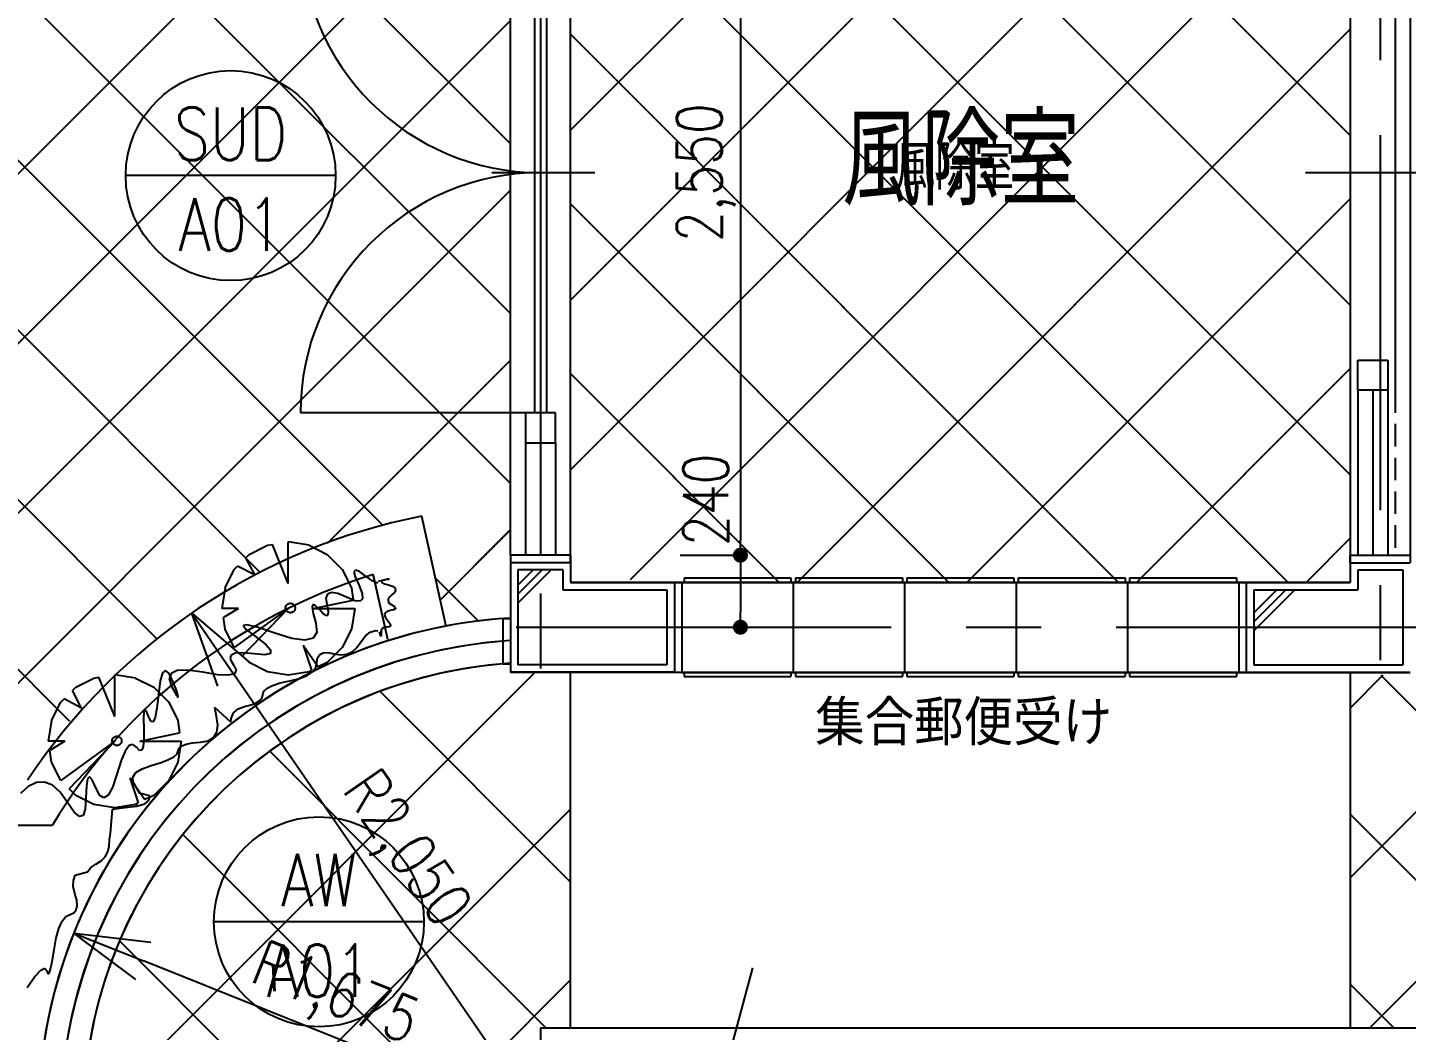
# Model space of a CAD drawing. Header units: millimetres. Extents: x 15495 to 166182, y -39946 to 18307.
# Drawn here: x 30131 to 34728, y -32713 to -29370 of the extents above; entities that cross this region are included whole.
import ezdxf
from ezdxf.enums import TextEntityAlignment as Align

# ---------------------------------------------------------------- set-up
doc = ezdxf.new("R2010")
doc.units = ezdxf.units.MM
doc.header["$LTSCALE"] = 1000
doc.linetypes.add('CENTER', pattern=[2, 1.25, -0.25, 0.25, -0.25])
doc.linetypes.add('DASHED2', pattern=[0.375, 0.25, -0.125])
doc.layers.get('0').update_dxf_attribs({"linetype": 'CONTINUOUS'})
for name, color, linetype in [('1F-A_ELSE-100', 6, 'CONTINUOUS'), ('1F-A_ELSE-50', 6, 'CONTINUOUS'), ('1F-A_GARD-100', 3, 'CONTINUOUS'), ('1F-A_GARD-50', 3, 'CONTINUOUS'), ('1F-DT_ID-100', 13, 'CONTINUOUS'), ('1F-E_DIM-50', 3, 'CONTINUOUS'), ('1F-E_GRID-50', 1, 'CENTER'), ('1F-E_TEXT-100', 3, 'CONTINUOUS'), ('1F-E_TEXT-50', 3, 'CONTINUOUS'), ('1F-F_ELEV-100', 12, 'CONTINUOUS'), ('1F-F_ELEV-50', 12, 'CONTINUOUS'), ('1F-F_FINI1-100', 190, 'CONTINUOUS'), ('1F-F_FINI1-50', 190, 'CONTINUOUS'), ('1F-F_FITT1-100', 5, 'CONTINUOUS'), ('1F-F_FITT1-50', 5, 'CONTINUOUS'), ('1F-F_HAT1-50', 9, 'CONTINUOUS'), ('1F-F_LAY2-100', 6, 'CONTINUOUS'), ('1F-F_LAY2-50', 6, 'CONTINUOUS'), ('1F-R_EWALL-50', 7, 'CONTINUOUS'), ('1F-R_STAIR-100', 4, 'CONTINUOUS'), ('1F-R_STAIR-50', 4, 'CONTINUOUS'), ('DT_ID', 13, 'CONTINUOUS'), ('E_TEXT', 3, 'CONTINUOUS'), ('F_FITT1-100', 5, 'CONTINUOUS'), ('F_FITT2-100', 1, 'CONTINUOUS'), ('K-A_GARD', 3, 'CONTINUOUS')]:
    doc.layers.add(name, color=color, linetype=linetype)
doc.styles.add('DIM', font='romans.shx', dxfattribs={"width": 0.8, "bigfont": 'bigfont.shx'})
doc.styles.add('ROOM', font='romans.shx', dxfattribs={"width": 0.8, "bigfont": 'bigfont.shx'})
doc.styles.get("Standard").update_dxf_attribs({"font": 'txt.shx', "bigfont": 'bigfont.shx'})
doc.dimstyles.new('DIM50_3_3', dxfattribs={"dimscale": 50, "dimtxt": 3, "dimasz": 1, "dimexe": 0, "dimexo": 1, "dimgap": 0.5, "dimtad": 1, "dimdec": 1, "dimdsep": 46, "dimlunit": 6, "dimtxsty": 'DIM', "dimblk1": 'DOT', "dimblk2": 'DOT', "dimsah": 1, "dimcen": 1, "dimclrd": 256, "dimclre": 256, "dimclrt": 256, "dimadec": 0, "dimazin": 0, "dimtfac": 1, "dimtdec": 1, "dimtix": 1, "dimtmove": 2, "dimatfit": 3, "dimldrblk": 'DOT', "dimfxl": 1, "dimtvp": 0.833333, "dimtolj": 1, "dimarcsym": 0})

# ---------------------------------------------------------------- blocks, each defined once
blk = doc.blocks.new('AW-A01_100')
at = {"layer": 'F_FITT1-100'}
blk.add_arc((1674.7, -31.5), 1600, 93.5833, 178.8719, dxfattribs=at)
at = {"layer": 'F_FITT2-100'}
for radius, start, end in [(1675, 93.4227, 178.9224), (1525, 93.7598, 178.8164)]:
    blk.add_arc((1674.7, -31.5), radius, start, end, dxfattribs=at)
blk = doc.blocks.new('TATEGU-KIGOU')
at = {"color": 2}
blk.add_line((350, 0), (-350, 0), dxfattribs=at)
blk.add_circle((0, 0), 350, dxfattribs=at)
at = {"color": 2, "style": 'ROOM', "width": 0.8}
for tag, p in [('建具種別', (0, 51.6)), ('建具番号', (0, -250.1))]:
    blk.add_attdef(tag, text='', height=175, dxfattribs=at).set_placement(p, align=Align.CENTER)
at = {"flags": 1}
for tag, p in [('内法寸法（W）', (-414, -713.8)), ('内法寸法（H）', (-414, -1063.8)), ('階', (-373.6, -1414.3)), ('部屋名', (-373.6, -1786.8)), ('メーカー名', (-373.6, -2148.9)), ('値段', (-373.6, -2498.9)), ('重量', (-373.6, -2848.9)), ('建具形状', (-373.6, -3199)), ('開閉方式', (-373.6, -3549)), ('取付場所', (-373.6, -3899)), ('見込', (-373.6, -4296.3)), ('扉厚', (-373.6, -4646.3)), ('仕上', (-373.6, -4996.3)), ('ガラス', (-373.6, -5346.3)), ('建具金物', (-373.6, -5696.3)), ('枠形状', (-373.6, -6046.3)), ('沓摺形状', (-373.6, -6396.3)), ('特記事項', (-373.6, -6746.3)), ('防火性能', (-373.6, -7096.3))]:
    blk.add_attdef(tag, p, '', height=175, dxfattribs=at)
blk = doc.blocks.new('SUD-A01_100')
at = {"layer": '1F-F_FITT1-100'}
for p, q in [((100, 2175), (100, 2550)), ((50, 2075), (50, 2175)), ((50, 2175), (150, 2175)), ((150, 2175), (150, 2075)), ((100, 2075), (-700, 2075)), ((150, 2075), (50, 2075)), ((100, 2075), (100, 475)), ((100, 475), (-700, 475)), ((50, 475), (50, 375)), ((150, 475), (50, 475)), ((150, 375), (150, 475)), ((50, 375), (150, 375)), ((100, 375), (100, 0))]:
    blk.add_line(p, q, dxfattribs=at)
for centre, start, end in [((100, 2075), 180, 270), ((100, 475), 90, 180)]:
    blk.add_arc(centre, 800, start, end, dxfattribs=at)
at = {"layer": 'F_FITT2-100'}
for p, q in [((0, 0), (0, 2550)), ((200, 0), (200, 2550))]:
    blk.add_line(p, q, dxfattribs=at)
blk = doc.blocks.new('SUD-A02_100')
at = {"layer": 'F_FITT1-100'}
for p, q in [((75, 2000), (75, 2550)), ((25, 2000), (25, 1900)), ((125, 2000), (25, 2000)), ((125, 1900), (125, 2000)), ((150, 2000), (150, 550)), ((25, 1900), (125, 1900)), ((-148.8, 1275), (277.2, 1275)), ((25, 650), (125, 650)), ((25, 550), (25, 650)), ((125, 650), (125, 550)), ((125, 550), (25, 550)), ((75, 550), (75, 0))]:
    blk.add_line(p, q, dxfattribs=at)
at = {"layer": 'F_FITT1-100', "linetype": 'DASHED2', "ltscale": 0.3}
blk.add_line((150, 550), (150, 0), dxfattribs=at)
at = {"layer": 'F_FITT2-100'}
for p, q in [((0, 2550), (0, 0)), ((200, 2550), (200, 0))]:
    blk.add_line(p, q, dxfattribs=at)
blk = doc.blocks.new('ROOM')
at = {"layer": 'DT_ID', "flags": 1}
for tag, p in [('室番号', (0, 500)), ('面積', (0, -500)), ('内装制限', (0, -1000)), ('仕上レベル', (0, -1500)), ('スラブレベル', (0, -2000)), ('天井高', (0, -2500)), ('床下地', (0, -3000)), ('床仕上', (0, -3500)), ('巾木高さ', (0, -4000)), ('巾木仕上', (0, -4500)), ('壁下地', (0, -5000)), ('壁仕上', (0, -5500)), ('天井下地', (0, -6000)), ('天井仕上', (0, -6500)), ('見切縁', (0, -7000)), ('備考', (0, -7500))]:
    blk.add_attdef(tag, p, '', height=300, dxfattribs=at)
at = {"layer": 'E_TEXT', "style": 'ROOM', "width": 0.8}
blk.add_attdef('室名', (0, 0), '', height=300, dxfattribs=at)
blk = doc.blocks.new('1F-BLOCK_100')
at = {"layer": '1F-A_ELSE-100'}
for p, q in [((2271.43, 3359.09), (4128.57, 3359.09)), ((2642.86, 3359.09), (2642.86, 3059.09)), ((3014.29, 3359.09), (3014.29, 3059.09)), ((3385.71, 3359.09), (3385.71, 3059.09)), ((3757.14, 3359.09), (3757.14, 3059.09)), ((2271.43, 3059.09), (4128.57, 3059.09))]:
    blk.add_line(p, q, dxfattribs=at)
at = {"layer": '1F-A_GARD-100'}
for p, q in [((1486.08, 3212.88), (1404, 3580.07)), ((1486.08, 3212.88), (1404.32, 3578.66)), ((1183.16, 3400.33), (1178.24, 3394.6)), ((1178.24, 3394.6), (1181.85, 3378.05)), ((1181.85, 3378.05), (1193.97, 3350.69)), ((1196.59, 3395.25), (1183.16, 3400.33)), ((1218.55, 3379.36), (1196.59, 3395.25)), ((1241.48, 3363.14), (1218.55, 3379.36)), ((1257.46, 3357.23), (1241.48, 3363.14)), ((1290.89, 3169.25), (1242.63, 3385.16)), ((1290.89, 3169.25), (1242.99, 3383.56)), ((1259.51, 3362.98), (1284.54, 3368.57)), ((1272.67, 3365.14), (1269.56, 3362.1)), ((1269.56, 3362.1), (1271.93, 3358.73)), ((1271.93, 3358.73), (1279.77, 3355.02)), ((1281.26, 3367.84), (1272.67, 3365.14)), ((1290.45, 3369.89), (1281.26, 3367.84)), ((1284.54, 3368.57), (1292.42, 3370.33)), ((1295.38, 3370.99), (1290.45, 3369.89)), ((1292.42, 3370.33), (1296.03, 3371.14)), ((1296.03, 3371.14), (1295.38, 3370.99)), ((1090.09, 3320.54), (1084.85, 3307.11)), ((1103.2, 3325.46), (1090.09, 3320.54)), ((1124.17, 3321.85), (1103.2, 3325.46)), ((1153.01, 3309.73), (1124.17, 3321.85)), ((1193.97, 3350.69), (1205.44, 3322.83)), ((1205.44, 3322.83), (1207.08, 3304.81)), ((1279.77, 3355.02), (1293.09, 3350.98)), ((1296.7, 3310.67), (1292.15, 3303.05)), ((1293.09, 3350.98), (1306.43, 3346.33)), ((1305.59, 3318.94), (1296.7, 3310.67)), ((1313.93, 3327.11), (1305.59, 3318.94)), ((1306.43, 3346.33), (1314.36, 3340.8)), ((1316.86, 3334.39), (1313.93, 3327.11)), ((1314.36, 3340.8), (1316.86, 3334.39)), ((1041.27, 3285.15), (1038.81, 3276.14)), ((1038.81, 3276.14), (1041.93, 3255.66)), ((1049.3, 3282.69), (1041.27, 3285.15)), ((1062.9, 3268.77), (1049.3, 3282.69)), ((1076.99, 3253.69), (1062.9, 3268.77)), ((1084.85, 3307.11), (1087.47, 3285.15)), ((1087.47, 3285.15), (1091.73, 3263.53)), ((1180.86, 3298.26), (1153.01, 3309.73)), ((1198.88, 3296.62), (1180.86, 3298.26)), ((1207.08, 3304.81), (1198.88, 3296.62)), ((1299.44, 3265.7), (1288.87, 3262.83)), ((1292.15, 3303.05), (1291.95, 3296.09)), ((1291.95, 3296.09), (1296.08, 3289.78)), ((1296.08, 3289.78), (1304.56, 3284.13)), ((1309.8, 3268.07), (1299.44, 3265.7)), ((1304.56, 3284.13), (1312.88, 3279.13)), ((1315.5, 3271.1), (1309.8, 3268.07)), ((1312.88, 3279.13), (1316.52, 3274.79)), ((1316.52, 3274.79), (1315.5, 3271.1)), ((820.91, 3218.47), (808.62, 3216.01)), ((855.15, 3210.11), (820.91, 3218.47)), ((1041.93, 3255.66), (1050.61, 3223.71)), ((1050.61, 3223.71), (1054.21, 3192.25)), ((1086.49, 3247.8), (1076.99, 3253.69)), ((1091.41, 3251.07), (1086.49, 3247.8)), ((1091.73, 3263.53), (1091.41, 3251.07)), ((1282.57, 3258.32), (1280.52, 3252.18)), ((1280.52, 3252.18), (1282.73, 3244.4)), ((1288.87, 3262.83), (1282.57, 3258.32)), ((1282.73, 3244.4), (1289.2, 3234.98)), ((1289.2, 3234.98), (1296.08, 3225.8)), ((1296.08, 3225.8), (1299.52, 3218.76)), ((1299.52, 3218.76), (1299.52, 3213.84)), ((808.62, 3216.01), (818.28, 3202.74)), ((818.28, 3202.74), (849.91, 3178.66)), ((849.91, 3178.66), (883.82, 3152.77)), ((911.35, 3190.94), (855.15, 3210.11)), ((970.66, 3172.59), (911.35, 3190.94)), ((1014.24, 3166.7), (970.66, 3172.59)), ((1042.09, 3173.25), (1014.24, 3166.7)), ((1054.21, 3192.25), (1042.09, 3173.25)), ((1202.16, 3162.27), (1216.25, 3181.61)), ((1216.25, 3181.61), (1232.31, 3193.73)), ((1232.31, 3193.73), (1250.33, 3198.64)), ((1250.33, 3198.64), (1257.46, 3197.83)), ((1266.67, 3183.78), (1263.6, 3195.04)), ((1267.74, 3180.5), (1266.67, 3183.78)), ((1268.48, 3179.68), (1267.74, 3180.5)), ((1268.89, 3181.32), (1268.48, 3179.68)), ((1269.21, 3198.93), (1268.72, 3191.97)), ((1268.72, 3191.97), (1268.97, 3185.41)), ((1268.97, 3185.41), (1268.89, 3181.32)), ((1271.51, 3204.26), (1269.21, 3198.93)), ((1275.6, 3207.94), (1271.51, 3204.26)), ((1281.5, 3209.99), (1275.6, 3207.94)), ((1289.2, 3210.4), (1281.5, 3209.99)), ((1296.08, 3211.06), (1289.2, 3210.4)), ((1299.52, 3213.84), (1296.08, 3211.06)), ((883.82, 3152.77), (900.37, 3134.09)), ((900.37, 3134.09), (899.55, 3122.62)), ((1153.99, 3120), (1172.01, 3128.19)), ((1172.01, 3128.19), (1188.07, 3142.28)), ((1188.07, 3142.28), (1202.16, 3162.27)), ((767.66, 3115.91), (765.86, 3102.96)), ((765.86, 3102.96), (776.18, 3084.45)), ((781.58, 3123.28), (767.66, 3115.91)), ((776.18, 3084.45), (785.19, 3066.43)), ((807.63, 3125.08), (781.58, 3123.28)), ((845.81, 3121.31), (807.63, 3125.08)), ((881.36, 3118.36), (845.81, 3121.31)), ((899.55, 3122.62), (881.36, 3118.36)), ((1051.1, 3075.76), (1054.71, 3092.64)), ((1054.71, 3092.64), (1057, 3108.2)), ((1057, 3108.2), (1063.88, 3118.85)), ((1063.88, 3118.85), (1075.35, 3124.59)), ((1075.35, 3124.59), (1091.41, 3125.41)), ((1091.41, 3125.41), (1112.05, 3121.31)), ((1112.05, 3121.31), (1134, 3117.71)), ((1134, 3117.71), (1153.99, 3120)), ((540.08, 3057.58), (532.22, 3031.04)), ((549.91, 3065.77), (540.08, 3057.58)), ((561.71, 3055.61), (549.91, 3065.77)), ((575.47, 3027.1), (561.71, 3055.61)), ((568.1, 3055.94), (562.37, 3037.59)), ((562.37, 3037.59), (571.38, 3010.72)), ((588.58, 3065.77), (568.1, 3055.94)), ((623.81, 3067.08), (588.58, 3065.77)), ((673.78, 3059.87), (623.81, 3067.08)), ((723.75, 3051.68), (673.78, 3059.87)), ((758.97, 3050.04), (723.75, 3051.68)), ((779.45, 3054.96), (758.97, 3050.04)), ((785.19, 3066.43), (779.45, 3054.96)), ((964.59, 3031.2), (997.03, 3038.9)), ((997.03, 3038.9), (1022.26, 3048.89)), ((1022.26, 3048.89), (1040.29, 3061.18)), ((1040.29, 3061.18), (1051.1, 3075.76)), ((532.22, 3031.04), (526.32, 2986.14)), ((571.38, 3010.72), (584.65, 2986.47)), ((587.11, 2996.3), (575.47, 3027.1)), ((592.51, 2979.26), (587.11, 2996.3)), ((874.48, 2986.14), (878.09, 2997.12)), ((878.09, 2997.12), (888.9, 3007.12)), ((888.9, 3007.12), (906.92, 3016.13)), ((906.92, 3016.13), (932.15, 3024.15)), ((932.15, 3024.15), (964.59, 3031.2)), ((526.32, 2986.14), (521.08, 2939.94)), ((584.65, 2986.47), (591.69, 2975.99)), ((591.69, 2975.99), (592.51, 2979.26)), ((767.99, 2893.16), (714.51, 2942.71)), ((719.43, 2912.72), (714.51, 2942.71)), ((791.74, 2937.48), (813.04, 2945.18)), ((813.04, 2945.18), (835.16, 2950.75)), ((835.16, 2950.75), (852.36, 2957.64)), ((852.36, 2957.64), (864.65, 2965.83)), ((864.65, 2965.83), (872.02, 2975.33)), ((872.02, 2975.33), (874.48, 2986.14)), ((477.82, 2927.16), (476.51, 2905.86)), ((476.51, 2905.86), (477.17, 2871.46)), ((481.1, 2935.35), (477.82, 2927.16)), ((486.34, 2930.44), (481.1, 2935.35)), ((493.55, 2912.42), (486.34, 2930.44)), ((501.42, 2895.7), (493.55, 2912.42)), ((515.18, 2909.47), (508.63, 2894.72)), ((521.08, 2939.94), (515.18, 2909.47)), ((723.85, 2883.07), (719.43, 2912.72)), ((767.99, 2893.16), (768.8, 2905.37)), ((768.8, 2905.37), (777, 2924.21)), ((777, 2924.21), (791.74, 2937.48)), ((477.17, 2871.46), (477.5, 2836.23)), ((508.63, 2894.72), (501.42, 2895.7)), ((710.09, 2842.44), (720.74, 2859.64)), ((720.74, 2859.64), (723.85, 2883.07)), ((428.34, 2815.26), (415.24, 2797.24)), ((440.8, 2819.52), (428.34, 2815.26)), ((452.59, 2810.02), (440.8, 2819.52)), ((462.75, 2799.37), (452.59, 2810.02)), ((475.2, 2812.47), (470.29, 2800.19)), ((477.5, 2836.23), (475.2, 2812.47)), ((592.45, 2798.04), (595.4, 2807.05)), ((595.4, 2807.05), (604.25, 2814.42)), ((604.25, 2814.42), (618.99, 2820.15)), ((618.99, 2820.15), (639.64, 2824.25)), ((639.64, 2824.25), (666.18, 2826.71)), ((666.18, 2826.71), (691.9, 2831.46)), ((691.9, 2831.46), (710.09, 2842.44)), ((401.48, 2765.45), (387.06, 2719.9)), ((415.24, 2797.24), (401.48, 2765.45)), ((470.29, 2800.19), (462.75, 2799.37)), ((502.34, 2748.88), (534.78, 2758.71)), ((534.78, 2758.71), (560.01, 2768.55)), ((560.01, 2768.55), (578.03, 2778.38)), ((578.03, 2778.38), (588.85, 2788.21)), ((588.85, 2788.21), (592.45, 2798.04)), ((387.06, 2719.9), (372.48, 2676.16)), ((441.39, 2710.55), (451.22, 2725.29)), ((451.22, 2725.29), (471.54, 2738.07)), ((471.54, 2738.07), (502.34, 2748.88)), ((92.15, 2678.94), (66.59, 2656.17)), ((119.67, 2692.54), (92.15, 2678.94)), ((146.54, 2694.02), (119.67, 2692.54)), ((172.75, 2683.37), (146.54, 2694.02)), ((198.31, 2660.59), (172.75, 2683.37)), ((285.97, 2681.4), (284.66, 2642.08)), ((289.9, 2704.34), (285.97, 2681.4)), ((296.45, 2710.89), (289.9, 2704.34)), ((305.63, 2701.06), (296.45, 2710.89)), ((317.43, 2674.85), (305.63, 2701.06)), ((330.7, 2649.13), (317.43, 2674.85)), ((372.48, 2676.16), (358.22, 2649.78)), ((442.04, 2693.83), (441.39, 2710.55)), ((453.19, 2675.16), (442.04, 2693.83)), ((463.34, 2657.13), (453.19, 2675.16)), ((223.22, 2625.7), (198.31, 2660.59)), ((245.34, 2593.58), (223.22, 2625.7)), ((284.66, 2642.08), (282.2, 2603.41)), ((344.3, 2640.77), (330.7, 2649.13)), ((358.22, 2649.78), (344.3, 2640.77)), ((453.45, 2613.58), (480.64, 2621.77)), ((497.68, 2647.99), (463.34, 2657.13)), ((480.64, 2621.77), (495.39, 2633.24)), ((495.39, 2633.24), (497.68, 2647.99)), ((262.54, 2579.17), (245.34, 2593.58)), ((274.83, 2582.44), (262.54, 2579.17)), ((282.2, 2603.41), (274.83, 2582.44)), ((365.84, 2522.93), (372.67, 2603.42)), ((372.67, 2603.42), (413.8, 2608.66)), ((413.8, 2608.66), (453.45, 2613.58)), ((-1901.06, 2550), (172.45, 2550)), ((362.24, 2480.34), (362.73, 2501.96)), ((362.73, 2501.96), (365.84, 2522.93)), ((335.21, 2431.18), (348.48, 2444.95)), ((348.48, 2444.95), (357.49, 2461.33)), ((357.49, 2461.33), (362.24, 2480.34)), ((248.28, 2383.05), (289.49, 2394.48)), ((289.49, 2394.48), (300.8, 2408.74)), ((300.8, 2408.74), (317.67, 2420.04)), ((317.67, 2420.04), (335.21, 2431.18)), ((242.39, 2345.69), (242.55, 2365.85)), ((247.79, 2322.59), (242.39, 2345.69)), ((242.55, 2365.85), (248.28, 2383.05)), ((253.69, 2300.15), (247.79, 2322.59)), ((255, 2281.96), (253.69, 2300.15)), ((217.48, 2245.59), (231.41, 2252.96)), ((231.41, 2252.96), (243.86, 2258.37)), ((243.86, 2258.37), (251.73, 2268.03)), ((251.73, 2268.03), (255, 2281.96)), ((194.55, 2206.27), (205.19, 2230.02)), ((205.19, 2230.02), (217.48, 2245.59)), ((178.16, 2134.18), (185.53, 2174.32)), ((185.53, 2174.32), (194.55, 2206.27)), ((171.94, 2096), (178.16, 2134.18)), ((133.92, 2067.17), (147.03, 2073.39)), ((147.03, 2073.39), (153.59, 2064.54)), ((161.45, 2056.02), (166.36, 2069.95)), ((166.36, 2069.95), (171.94, 2096)), ((88.05, 2009.49), (114.26, 2045.87)), ((114.26, 2045.87), (133.92, 2067.17)), ((153.59, 2064.54), (157.19, 2054.22)), ((157.19, 2054.22), (161.45, 2056.02))]:
    blk.add_line(p, q, dxfattribs=at)
for radius, start, end in [(2050, 101.11896, 146.50061), (1900, 107.03779, 148.89861)]:
    blk.add_arc((1799.34, 1568.55), radius, start, end, dxfattribs=at)
at = {"layer": '1F-F_ELEV-100'}
for p, q in [((1900, 1875), (1900, 3059.09)), ((4500, 3059.09), (4500, 1875))]:
    blk.add_line(p, q, dxfattribs=at)
at = {"layer": '1F-F_FINI1-100'}
for p, q in [((1900, 3450), (1700, 3450)), ((1700, 3450), (1700, 3059.09)), ((1900, 3450), (1900, 3359.09)), ((4500, 3450), (4500, 3359.09)), ((4500, 3450), (4700, 3450)), ((1900, 3359.09), (2271.43, 3359.09)), ((2271.43, 3359.09), (2271.43, 3059.09)), ((4128.57, 3359.09), (4500, 3359.09)), ((4128.57, 3359.09), (4128.57, 3059.09)), ((2271.43, 3059.09), (1700, 3059.09)), ((4128.57, 3059.09), (4700, 3059.09)), ((1800, 1875), (2454.41, 1875)), ((1800, 1875), (1800, 1675)), ((2454.41, 1875), (4930, 1875))]:
    blk.add_line(p, q, dxfattribs=at)
at = {"layer": '1F-F_LAY2-100'}
for p, q in [((-2292, 6550), (865.37, 3392.64)), ((1900, 3734.77), (4288.53, 6123.3)), ((1900, 4300.45), (3722.85, 6123.3)), ((2094.5, 6123.3), (4500, 3717.8)), ((2660.19, 6123.3), (4500, 4283.49)), ((-2399.91, 6092.22), (519.52, 3172.79)), ((1436.81, 6100), (-1963.19, 2700)), ((-1276.31, 6100), (1275.01, 3548.68)), ((-710.63, 6100), (1700, 3689.37)), ((-144.94, 6100), (1700, 4255.06)), ((420.74, 6100), (1700, 4820.74)), ((1900, 4866.14), (3087.54, 6053.68)), ((4500, 4849.17), (3295.49, 6053.68)), ((1700, 5797.51), (-1397.51, 2700)), ((1900, 5752.11), (4293.02, 3359.09)), ((2100, 3369.08), (4500, 5769.08)), ((-2399.4, 5526.04), (229.31, 2897.32)), ((1700, 5231.82), (-831.82, 2700)), ((4500, 5203.39), (2655.7, 3359.09)), ((1900, 5186.43), (3727.33, 3359.09)), ((7283.45, 5158.41), (4500, 2374.97)), ((7539.45, 4848.73), (4565.72, 1875)), ((-266.14, 2700), (1700, 4666.14)), ((1900, 4620.74), (3161.65, 3359.09)), ((4500, 4637.71), (3221.38, 3359.09)), ((1089.78, 3490.23), (1700, 4100.45)), ((1900, 4055.06), (2595.96, 3359.09)), ((4500, 4072.02), (3787.07, 3359.09)), ((1466.35, 3301.12), (1700, 3534.77)), ((4500, 3506.34), (4352.76, 3359.09)), ((1450.17, 3373.52), (1593.85, 3229.84)), ((275, 1552.94), (1781.61, 3059.09)), ((4609.35, 3050), (4500, 2940.65)), ((4602.11, 3050), (6125, 1527.11)), ((1265.18, 2995.82), (1900, 2359.87)), ((897.34, 2796.89), (1818.05, 1875)), ((275, 979.51), (1900, 2603.59)), ((4500, 2586.43), (6125, 961.43)), ((607.83, 2518.67), (2190.64, 935.97)), ((396.67, 2164.32), (2080.69, 480.25)), ((1900, 2034.97), (569.02, 700)), ((4500, 2020.74), (4645.74, 1875))]:
    blk.add_line(p, q, dxfattribs=at)
at = {"layer": '1F-R_STAIR-100'}
blk.add_line((2238.2, 1068.11), (2508, 2075), dxfattribs=at)
at = {"layer": '1F-DT_ID-100'}
for p, values in [((767.08, 4715.04), {'建具種別': 'SUD', '建具番号': 'A01'}), ((1061.42, 2228.1), {'建具種別': 'AW', '建具番号': 'A01'})]:
    blk.add_blockref('TATEGU-KIGOU', p, dxfattribs=at).add_auto_attribs(values)
at = {"layer": '1F-E_TEXT-100'}
ref = blk.add_blockref('ROOM', (2805.43, 4616.51), dxfattribs=at)
ref.add_attrib('室名', '風除室', (2805.43, 4616.51), dxfattribs={"height": 300, "style": 'ROOM', "width": 0.8})
at = {"layer": '1F-F_FITT1-100'}
for name, p in [('SUD-A01_100', (1700, 3450)), ('SUD-A02_100', (4500, 3450)), ('AW-A01_100', (125.3, 1600))]:
    blk.add_blockref(name, p, dxfattribs=at)
blk = doc.blocks.new('WOOD')
at = {"layer": 'K-A_GARD'}
for p, q in [((-130.284, 180.18), (-69.3, 210.672)), ((-69.3, 210.672), (-52.668, 213.444)), ((0, 83.16), (-52.668, 213.444)), ((0, 83.16), (0, 221.76)), ((69.3, 210.672), (0, 221.76)), ((69.3, 210.672), (130.284, 180.18)), ((-180.18, 130.284), (-169.092, 141.372)), ((-110.88, 110.88), (-169.092, 141.372)), ((-130.284, 180.18), (-141.372, 169.092)), ((-110.88, 110.88), (-141.372, 169.092)), ((130.284, 180.18), (180.18, 130.284)), ((-210.672, 69.3), (-180.18, 130.284)), ((180.18, 130.284), (210.672, 69.3)), ((-210.672, 69.3), (-221.76, 0)), ((210.672, 69.3), (216.216, 27.72)), ((-166.32, 0), (-221.76, 0)), ((-166.32, 0), (-216.216, -30.492)), ((0, 0), (-180.18, -130.284)), ((0, 0), (-152.46, -158.004)), ((-8.776, 1.563), (-8.6405, 3.6305)), ((-8.6405, -0.5045), (-8.776, 1.563)), ((-8.6405, 3.6305), (-8.236, 5.6625)), ((-8.236, 5.6625), (-7.57, 7.6245)), ((-7.57, 7.6245), (-6.6535, 9.483)), ((-6.6535, 9.483), (-5.503, 11.206)), ((-5.503, 11.206), (-4.1365, 12.7635)), ((-4.1365, 12.7635), (-2.5785, 14.13)), ((-2.5785, 14.13), (-0.856, 15.2805)), ((-0.856, 15.2805), (1.002, 16.197)), ((1.002, 16.197), (2.9645, 16.863)), ((2.9645, 16.863), (4.996, 17.2675)), ((4.996, 17.2675), (7.064, 17.403)), ((7.064, 17.403), (9.1315, 17.2675)), ((9.1315, 17.2675), (11.1635, 16.863)), ((11.1635, 16.863), (13.126, 16.197)), ((13.126, 16.197), (14.984, 15.2805)), ((14.984, 15.2805), (16.707, 14.13)), ((16.707, 14.13), (18.264, 12.7635)), ((18.264, 12.7635), (19.6305, 11.206)), ((19.6305, 11.206), (20.7815, 9.483)), ((20.7815, 9.483), (21.698, 7.6245)), ((21.698, 7.6245), (22.364, 5.6625)), ((22.364, 5.6625), (22.7685, 3.6305)), ((22.7685, 3.6305), (22.904, 1.563)), ((22.904, 1.563), (22.7685, -0.5045)), ((83.16, 0), (216.216, 27.72)), ((83.16, 0), (221.76, 0)), ((221.76, 0), (210.672, -69.3)), ((-210.672, -69.3), (-216.216, -30.492)), ((-8.236, -2.5365), (-8.6405, -0.5045)), ((-7.57, -4.4985), (-8.236, -2.5365)), ((-6.6535, -6.357), (-7.57, -4.4985)), ((-5.503, -8.0795), (-6.6535, -6.357)), ((-4.1365, -9.6375), (-5.503, -8.0795)), ((-2.5785, -11.0035), (-4.1365, -9.6375)), ((-0.856, -12.1545), (-2.5785, -11.0035)), ((1.002, -13.071), (-0.856, -12.1545)), ((2.9645, -13.737), (1.002, -13.071)), ((4.996, -14.1415), (2.9645, -13.737)), ((7.064, -14.277), (4.996, -14.1415)), ((9.1315, -14.1415), (7.064, -14.277)), ((11.1635, -13.737), (9.1315, -14.1415)), ((13.126, -13.071), (11.1635, -13.737)), ((14.984, -12.1545), (13.126, -13.071)), ((16.707, -11.0035), (14.984, -12.1545)), ((18.264, -9.6375), (16.707, -11.0035)), ((19.6305, -8.0795), (18.264, -9.6375)), ((20.7815, -6.357), (19.6305, -8.0795)), ((21.698, -4.4985), (20.7815, -6.357)), ((22.364, -2.5365), (21.698, -4.4985)), ((22.7685, -0.5045), (22.364, -2.5365)), ((-180.18, -130.284), (-210.672, -69.3)), ((210.672, -69.3), (180.18, -130.284)), ((49.896, -121.968), (99.792, -194.04)), ((49.896, -121.968), (77.616, -205.128)), ((180.18, -130.284), (130.284, -180.18)), ((-130.284, -180.18), (-152.46, -158.004)), ((-69.3, -210.672), (-130.284, -180.18)), ((130.284, -180.18), (99.792, -194.04)), ((0, -221.76), (-69.3, -210.672)), ((69.3, -210.672), (0, -221.76)), ((69.3, -210.672), (77.616, -205.128))]:
    blk.add_line(p, q, dxfattribs=at)
blk = doc.blocks.new('AW-A01_50')
at = {"color": 5}
for p, q in [((-99.3, 1669.3), (-124.3, 1669.3)), ((-124.3, 1669.3), (-124.3, 1518.9)), ((-124.3, 1518.9), (-99.3, 1518.9)), ((-1674.3, 56.5), (-1674.3, 31.5)), ((-1674.3, 56.5), (-1522.9, 56.5)), ((-1523.6, 56.5), (-1523.6, 31.5)), ((-1674.3, 31.5), (-1523.6, 31.5))]:
    blk.add_line(p, q, dxfattribs=at)
at = {"color": 1}
for radius, start, end in [(1675, 94.2597, 178.0674), (1524, 94.6798, 177.8771)]:
    blk.add_arc((0, 0), radius, start, end, dxfattribs=at)
at = {"color": 5}
blk.add_arc((0, 0), 1600, 94.4599, 177.9767, dxfattribs=at)
blk = doc.blocks.new('DOT')
at = {"color": 0, "linetype": 'ByBlock'}
blk.add_line((-0.5, 0), (-1, 0), dxfattribs=at)
at = {"color": 0, "linetype": 'ByBlock', "const_width": 0.5}
blk.add_lwpolyline([(-0.25, 0, 1), (0.25, 0, 1)], format="xyb", close=True, dxfattribs=at)
blk = doc.blocks.new('*D861')
at = {"layer": '1F-E_DIM-50', "lineweight": -2}
for p, q in [((32307.1, -31128.7), (32507.6, -31128.7)), ((32507.6, -31178.7), (32507.6, -31318.7)), ((32160.5, -31368.7), (32507.6, -31368.7))]:
    blk.add_line(p, q, dxfattribs=at)
at = {"layer": '1F-E_DIM-50', "lineweight": -2, "xscale": 50, "yscale": 50, "zscale": 50}
for p, rotation in [((32507.6, -31128.7), 90), ((32507.6, -31368.7), 270)]:
    blk.add_blockref('DOT', p, dxfattribs=dict(at, rotation=rotation))
at = {"layer": '1F-E_DIM-50', "insert": (32392, -30944.2), "char_height": 150, "attachment_point": 5, "rotation": 90, "style": 'DIM'}
blk.add_mtext('\\A1;240', dxfattribs=at)
blk = doc.blocks.new('_DOT')
at = {"color": 0, "linetype": 'ByBlock'}
blk.add_line((-0.5, 0), (-1, 0), dxfattribs=at)
at = {"color": 0, "linetype": 'ByBlock', "const_width": 0.5}
blk.add_lwpolyline([(-0.25, 0, 1), (0.25, 0, 1)], format="xyb", close=True, dxfattribs=at)
blk = doc.blocks.new('*D891')
at = {"layer": '1F-E_DIM-50', "lineweight": -2}
for p, q in [((32373.9, -28578.7), (32507.6, -28578.7)), ((32507.6, -28628.7), (32507.6, -31078.7)), ((32307.1, -31128.7), (32507.6, -31128.7))]:
    blk.add_line(p, q, dxfattribs=at)
at = {"layer": '1F-E_DIM-50', "lineweight": -2, "xscale": 50, "yscale": 50, "zscale": 50}
for p, rotation in [((32507.6, -28578.7), 90), ((32507.6, -31128.7), 270)]:
    blk.add_blockref('DOT', p, dxfattribs=dict(at, rotation=rotation))
at = {"layer": '1F-E_DIM-50', "insert": (32393.3, -29853.7), "char_height": 150, "attachment_point": 5, "rotation": 90, "style": 'DIM'}
blk.add_mtext('\\A1;2,550', dxfattribs=at)
blk = doc.blocks.new('SUD-A02_50')
at = {"color": 5}
for p, q in [((-150, 1300), (50, 1300)), ((-150, 1275), (50, 1275)), ((-125, 725), (-125, 1275)), ((-75, 725), (-75, 1275)), ((-25, 725), (-25, 1275)), ((-25, 725), (-125, 725)), ((-125, 725), (-125, 625)), ((-25, 625), (-25, 725)), ((0, 725), (0, -725)), ((-125, 625), (-25, 625)), ((-298.8, 0), (127.2, 0)), ((-125, -725), (-125, -625)), ((-125, -625), (-25, -625)), ((-25, -625), (-25, -725)), ((-25, -725), (-125, -725)), ((-125, -725), (-125, -1275)), ((-75, -725), (-75, -1275)), ((-25, -725), (-25, -1275)), ((-150, -1300), (-150, -1275)), ((-150, -1275), (50, -1275)), ((50, -1275), (50, -1300)), ((-150, -1300), (50, -1300))]:
    blk.add_line(p, q, dxfattribs=at)
at = {"color": 1}
blk.add_line((50, 1275), (50, -1275), dxfattribs=at)
at = {"color": 5, "linetype": 'DASHED2', "ltscale": 0.3}
blk.add_line((0, -725), (0, -1275), dxfattribs=at)
blk = doc.blocks.new('SUD-A01_50')
at = {"color": 5}
for p, q in [((-120, 1300), (-120, 1275)), ((-120, 1300), (80, 1300)), ((80, 1300), (80, 1275)), ((-120, 1275), (80, 1275)), ((-70, 900), (-70, 1275)), ((-20, 900), (-20, 1275)), ((30, 900), (30, 1275)), ((-70, 800), (-70, 900)), ((-70, 900), (30, 900)), ((30, 900), (30, 800)), ((-20, 800), (-820, 800)), ((30, 800), (-70, 800)), ((-40, 800), (-40, -800)), ((0, 800), (0, -800)), ((-182.6, 0), (161, 0)), ((-20, -800), (-820, -800)), ((-70, -800), (-70, -900)), ((30, -800), (-70, -800)), ((30, -900), (30, -800)), ((-70, -900), (30, -900)), ((-70, -900), (-70, -1275)), ((-20, -900), (-20, -1275)), ((30, -900), (30, -1275)), ((80, -1275), (-120, -1275)), ((-120, -1275), (-120, -1300)), ((80, -1300), (80, -1275)), ((80, -1300), (-120, -1300))]:
    blk.add_line(p, q, dxfattribs=at)
at = {"color": 1}
for p, q in [((-120, -1275), (-120, 1275)), ((80, -1275), (80, 1275))]:
    blk.add_line(p, q, dxfattribs=at)
at = {"color": 5}
for centre, start, end in [((-20, 800), 180, 270), ((-20, -800), 90, 180)]:
    blk.add_arc(centre, 800, start, end, dxfattribs=at)
blk = doc.blocks.new('_Open30')
at = {"color": 0, "linetype": 'ByBlock', "lineweight": -2}
for p, q in [((-1, 0.268), (0, 0)), ((0, 0), (-1, -0.268)), ((0, 0), (-1, 0))]:
    blk.add_line(p, q, dxfattribs=at)
blk = doc.blocks.new('*D855')
at = {"layer": '1F-E_DIM-50', "lineweight": -2}
blk.add_line((31840, -33010.2), (30819.6, -31527.4), dxfattribs=at)
at = {"layer": '1F-E_DIM-50', "lineweight": -2, "xscale": 250, "yscale": 250, "zscale": 250, "rotation": 124.5348946068699}
blk.add_blockref('_Open30', (30677.9, -31321.4), dxfattribs=at)
at = {"layer": '1F-E_DIM-50', "insert": (31381.3, -32116), "char_height": 150, "attachment_point": 5, "rotation": 304.5349, "style": 'DIM'}
blk.add_mtext('\\A1;R2,050', dxfattribs=at)
blk = doc.blocks.new('*D856')
at = {"layer": '1F-E_DIM-50', "lineweight": -2}
blk.add_line((31840, -33010.2), (30516.9, -32481), dxfattribs=at)
at = {"layer": '1F-E_DIM-50', "lineweight": -2, "xscale": 250, "yscale": 250, "zscale": 250, "rotation": 158.2008693444363}
blk.add_blockref('_Open30', (30284.8, -32388.2), dxfattribs=at)
at = {"layer": '1F-E_DIM-50', "insert": (31151.8, -32604.7), "char_height": 150, "attachment_point": 5, "rotation": 338.2009, "style": 'DIM'}
blk.add_mtext('\\A1;R1,675', dxfattribs=at)
blk = doc.blocks.new('1F-BLOCK_50')
at = {"layer": '1F-F_HAT1-50'}
h = blk.add_hatch(dxfattribs=at)
h.set_pattern_fill('RC4', color=256, scale=30, style=0)
h.set_pattern_definition([(45, (-28400.75, 19762.16), (-424.264, 424.264), []), (45, (-28370.75, 19762.16), (-424.264, 424.264), []), (45, (-28340.75, 19762.16), (-424.264, 424.264), [])])
h.paths.add_polyline_path([(4675, 3085), (4675, 3400.91), (4525, 3400.91), (4525, 3335), (4178.57, 3335), (4178.57, 3085)])
h.paths.add_polyline_path([(1875, 3335), (1875, 3400.91), (1725, 3400.91), (1725, 3085), (2221.43, 3085), (2221.43, 3335)])
at = {"layer": '1F-A_ELSE-50'}
for p, q in [((2246.43, 3360), (2271.43, 3360)), ((2246.43, 3360), (2246.43, 3060)), ((2271.43, 3360), (4128.57, 3360)), ((2271.43, 3360), (2271.43, 3060)), ((2278.93, 3374.5), (2278.93, 3360)), ((2278.93, 3374.5), (2635.36, 3374.5)), ((2635.36, 3374.5), (2635.36, 3360)), ((2642.86, 3360), (2642.86, 3060)), ((2650.36, 3374.5), (3006.79, 3374.5)), ((2650.36, 3374.5), (2650.36, 3360)), ((3006.79, 3374.5), (3006.79, 3360)), ((3014.29, 3360), (3014.29, 3060)), ((3014.29, 3360), (3014.29, 3060)), ((3021.79, 3374.5), (3378.21, 3374.5)), ((3021.79, 3374.5), (3021.79, 3360)), ((3378.21, 3374.5), (3378.21, 3360)), ((3385.71, 3360), (3385.71, 3060)), ((3393.21, 3374.5), (3393.21, 3360)), ((3393.21, 3374.5), (3749.64, 3374.5)), ((3749.64, 3374.5), (3749.64, 3360)), ((3757.14, 3360), (3757.14, 3060)), ((3757.14, 3360), (3757.14, 3060)), ((3764.64, 3374.5), (3764.64, 3360)), ((3764.64, 3374.5), (4121.07, 3374.5)), ((4121.07, 3374.5), (4121.07, 3360)), ((4128.57, 3360), (4153.57, 3360)), ((4128.57, 3360), (4128.57, 3060)), ((4153.57, 3360), (4153.57, 3060)), ((2246.43, 3060), (2271.43, 3060)), ((2271.43, 3060), (4128.57, 3060)), ((2278.93, 3060), (2278.93, 3045.5)), ((2278.93, 3045.5), (2635.36, 3045.5)), ((2635.36, 3060), (2635.36, 3045.5)), ((2650.36, 3060), (2650.36, 3045.5)), ((2650.36, 3045.5), (3006.79, 3045.5)), ((3006.79, 3060), (3006.79, 3045.5)), ((3021.79, 3060), (3021.79, 3045.5)), ((3021.79, 3045.5), (3378.21, 3045.5)), ((3378.21, 3060), (3378.21, 3045.5)), ((3393.21, 3060), (3393.21, 3045.5)), ((3393.21, 3045.5), (3749.64, 3045.5)), ((3749.64, 3060), (3749.64, 3045.5)), ((3764.64, 3060), (3764.64, 3045.5)), ((3764.64, 3045.5), (4121.07, 3045.5)), ((4121.07, 3060), (4121.07, 3045.5)), ((4128.57, 3060), (4153.57, 3060))]:
    blk.add_line(p, q, dxfattribs=at)
at = {"layer": '1F-A_GARD-50'}
for p, q in [((1486.08, 3212.88), (1404, 3580.07)), ((1183.16, 3400.33), (1178.24, 3394.6)), ((1178.24, 3394.6), (1181.85, 3378.05)), ((1181.85, 3378.05), (1193.97, 3350.69)), ((1196.59, 3395.25), (1183.16, 3400.33)), ((1218.55, 3379.36), (1196.59, 3395.25)), ((1241.48, 3363.14), (1218.55, 3379.36)), ((1257.46, 3357.23), (1241.48, 3363.14)), ((1290.89, 3169.25), (1242.63, 3385.16)), ((1259.51, 3362.98), (1284.54, 3368.57)), ((1272.67, 3365.14), (1269.56, 3362.1)), ((1269.56, 3362.1), (1271.93, 3358.73)), ((1271.93, 3358.73), (1279.77, 3355.02)), ((1281.26, 3367.84), (1272.67, 3365.14)), ((1290.45, 3369.89), (1281.26, 3367.84)), ((1284.54, 3368.57), (1292.42, 3370.33)), ((1295.38, 3370.99), (1290.45, 3369.89)), ((1292.42, 3370.33), (1296.03, 3371.14)), ((1296.03, 3371.14), (1295.38, 3370.99)), ((1090.09, 3320.54), (1084.85, 3307.11)), ((1103.2, 3325.46), (1090.09, 3320.54)), ((1124.17, 3321.85), (1103.2, 3325.46)), ((1153.01, 3309.73), (1124.17, 3321.85)), ((1193.97, 3350.69), (1205.44, 3322.83)), ((1205.44, 3322.83), (1207.08, 3304.81)), ((1279.77, 3355.02), (1293.09, 3350.98)), ((1296.7, 3310.67), (1292.15, 3303.05)), ((1293.09, 3350.98), (1306.43, 3346.33)), ((1305.59, 3318.94), (1296.7, 3310.67)), ((1313.93, 3327.11), (1305.59, 3318.94)), ((1306.43, 3346.33), (1314.36, 3340.8)), ((1316.86, 3334.39), (1313.93, 3327.11)), ((1314.36, 3340.8), (1316.86, 3334.39)), ((1041.27, 3285.15), (1038.81, 3276.14)), ((1038.81, 3276.14), (1041.93, 3255.66)), ((1049.3, 3282.69), (1041.27, 3285.15)), ((1062.9, 3268.77), (1049.3, 3282.69)), ((1076.99, 3253.69), (1062.9, 3268.77)), ((1084.85, 3307.11), (1087.47, 3285.15)), ((1087.47, 3285.15), (1091.73, 3263.53)), ((1180.86, 3298.26), (1153.01, 3309.73)), ((1198.88, 3296.62), (1180.86, 3298.26)), ((1207.08, 3304.81), (1198.88, 3296.62)), ((1299.44, 3265.7), (1288.87, 3262.83)), ((1292.15, 3303.05), (1291.95, 3296.09)), ((1291.95, 3296.09), (1296.08, 3289.78)), ((1296.08, 3289.78), (1304.56, 3284.13)), ((1309.8, 3268.07), (1299.44, 3265.7)), ((1304.56, 3284.13), (1312.88, 3279.13)), ((1315.5, 3271.1), (1309.8, 3268.07)), ((1312.88, 3279.13), (1316.52, 3274.79)), ((1316.52, 3274.79), (1315.5, 3271.1)), ((820.91, 3218.47), (808.62, 3216.01)), ((855.15, 3210.11), (820.91, 3218.47)), ((1041.93, 3255.66), (1050.61, 3223.71)), ((1050.61, 3223.71), (1054.21, 3192.25)), ((1086.49, 3247.8), (1076.99, 3253.69)), ((1091.41, 3251.07), (1086.49, 3247.8)), ((1091.73, 3263.53), (1091.41, 3251.07)), ((1282.57, 3258.32), (1280.52, 3252.18)), ((1280.52, 3252.18), (1282.73, 3244.4)), ((1288.87, 3262.83), (1282.57, 3258.32)), ((1282.73, 3244.4), (1289.2, 3234.98)), ((1289.2, 3234.98), (1296.08, 3225.8)), ((1296.08, 3225.8), (1299.52, 3218.76)), ((1299.52, 3218.76), (1299.52, 3213.84)), ((808.62, 3216.01), (818.28, 3202.74)), ((818.28, 3202.74), (849.91, 3178.66)), ((849.91, 3178.66), (883.82, 3152.77)), ((911.35, 3190.94), (855.15, 3210.11)), ((970.66, 3172.59), (911.35, 3190.94)), ((1014.24, 3166.7), (970.66, 3172.59)), ((1042.09, 3173.25), (1014.24, 3166.7)), ((1054.21, 3192.25), (1042.09, 3173.25)), ((1202.16, 3162.27), (1216.25, 3181.6)), ((1216.25, 3181.6), (1232.31, 3193.73)), ((1232.31, 3193.73), (1250.33, 3198.64)), ((1250.33, 3198.64), (1257.46, 3197.83)), ((1266.67, 3183.78), (1263.6, 3195.04)), ((1267.74, 3180.5), (1266.67, 3183.78)), ((1268.48, 3179.68), (1267.74, 3180.5)), ((1268.89, 3181.32), (1268.48, 3179.68)), ((1269.21, 3198.93), (1268.72, 3191.97)), ((1268.72, 3191.97), (1268.97, 3185.41)), ((1268.97, 3185.41), (1268.89, 3181.32)), ((1271.51, 3204.26), (1269.21, 3198.93)), ((1275.6, 3207.94), (1271.51, 3204.26)), ((1281.5, 3209.99), (1275.6, 3207.94)), ((1289.2, 3210.4), (1281.5, 3209.99)), ((1296.08, 3211.06), (1289.2, 3210.4)), ((1299.52, 3213.84), (1296.08, 3211.06)), ((883.82, 3152.77), (900.37, 3134.09)), ((900.37, 3134.09), (899.55, 3122.62)), ((1153.99, 3120), (1172.01, 3128.19)), ((1172.01, 3128.19), (1188.07, 3142.28)), ((1188.07, 3142.28), (1202.16, 3162.27)), ((767.66, 3115.91), (765.86, 3102.96)), ((765.86, 3102.96), (776.18, 3084.45)), ((781.58, 3123.28), (767.66, 3115.91)), ((776.18, 3084.45), (785.19, 3066.43)), ((807.63, 3125.08), (781.58, 3123.28)), ((845.81, 3121.31), (807.63, 3125.08)), ((881.36, 3118.36), (845.81, 3121.31)), ((899.55, 3122.62), (881.36, 3118.36)), ((1051.1, 3075.76), (1054.71, 3092.64)), ((1054.71, 3092.64), (1057, 3108.2)), ((1057, 3108.2), (1063.88, 3118.85)), ((1063.88, 3118.85), (1075.35, 3124.59)), ((1075.35, 3124.59), (1091.41, 3125.41)), ((1091.41, 3125.41), (1112.05, 3121.31)), ((1112.05, 3121.31), (1134, 3117.71)), ((1134, 3117.71), (1153.99, 3120)), ((540.08, 3057.58), (532.22, 3031.04)), ((549.91, 3065.77), (540.08, 3057.58)), ((561.71, 3055.61), (549.91, 3065.77)), ((575.47, 3027.1), (561.71, 3055.61)), ((568.1, 3055.94), (562.37, 3037.59)), ((562.37, 3037.59), (571.38, 3010.72)), ((588.58, 3065.77), (568.1, 3055.94)), ((623.81, 3067.08), (588.58, 3065.77)), ((673.78, 3059.87), (623.81, 3067.08)), ((723.75, 3051.68), (673.78, 3059.87)), ((758.97, 3050.04), (723.75, 3051.68)), ((779.45, 3054.96), (758.97, 3050.04)), ((785.19, 3066.43), (779.45, 3054.96)), ((964.59, 3031.2), (997.03, 3038.9)), ((997.03, 3038.9), (1022.26, 3048.89)), ((1022.26, 3048.89), (1040.29, 3061.18)), ((1040.29, 3061.18), (1051.1, 3075.76)), ((532.22, 3031.04), (526.32, 2986.14)), ((571.38, 3010.72), (584.65, 2986.47)), ((587.11, 2996.3), (575.47, 3027.1)), ((592.51, 2979.26), (587.11, 2996.3)), ((874.48, 2986.14), (878.09, 2997.12)), ((878.09, 2997.12), (888.9, 3007.12)), ((888.9, 3007.12), (906.92, 3016.13)), ((906.92, 3016.13), (932.15, 3024.15)), ((932.15, 3024.15), (964.59, 3031.2)), ((526.32, 2986.14), (521.08, 2939.94)), ((584.65, 2986.47), (591.69, 2975.99)), ((591.69, 2975.99), (592.51, 2979.26)), ((719.43, 2912.72), (714.51, 2942.71)), ((767.99, 2893.16), (714.51, 2942.71)), ((791.74, 2937.48), (813.04, 2945.18)), ((813.04, 2945.18), (835.16, 2950.75)), ((835.16, 2950.75), (852.36, 2957.64)), ((852.36, 2957.64), (864.65, 2965.83)), ((864.65, 2965.83), (872.02, 2975.33)), ((872.02, 2975.33), (874.48, 2986.14)), ((477.82, 2927.16), (476.51, 2905.86)), ((476.51, 2905.86), (477.17, 2871.46)), ((481.1, 2935.35), (477.82, 2927.16)), ((486.34, 2930.44), (481.1, 2935.35)), ((493.55, 2912.42), (486.34, 2930.44)), ((501.42, 2895.7), (493.55, 2912.42)), ((515.18, 2909.47), (508.63, 2894.72)), ((521.08, 2939.94), (515.18, 2909.47)), ((723.85, 2883.07), (719.43, 2912.72)), ((767.99, 2893.16), (768.8, 2905.37)), ((768.8, 2905.37), (777, 2924.21)), ((777, 2924.21), (791.74, 2937.48)), ((477.17, 2871.46), (477.5, 2836.23)), ((508.63, 2894.72), (501.42, 2895.7)), ((710.09, 2842.44), (720.74, 2859.64)), ((720.74, 2859.64), (723.85, 2883.07)), ((428.34, 2815.26), (415.24, 2797.24)), ((440.8, 2819.52), (428.34, 2815.26)), ((452.59, 2810.02), (440.8, 2819.52)), ((462.75, 2799.37), (452.59, 2810.02)), ((475.2, 2812.47), (470.29, 2800.19)), ((477.5, 2836.23), (475.2, 2812.47)), ((592.45, 2798.04), (595.4, 2807.05)), ((595.4, 2807.05), (604.25, 2814.42)), ((604.25, 2814.42), (618.99, 2820.15)), ((618.99, 2820.15), (639.64, 2824.25)), ((639.64, 2824.25), (666.18, 2826.71)), ((666.18, 2826.71), (691.9, 2831.46)), ((691.9, 2831.46), (710.09, 2842.44)), ((401.48, 2765.45), (387.06, 2719.9)), ((415.24, 2797.24), (401.48, 2765.45)), ((470.29, 2800.19), (462.75, 2799.37)), ((502.34, 2748.88), (534.78, 2758.71)), ((534.78, 2758.71), (560.01, 2768.55)), ((560.01, 2768.55), (578.03, 2778.38)), ((578.03, 2778.38), (588.85, 2788.21)), ((588.85, 2788.21), (592.45, 2798.04)), ((387.06, 2719.9), (372.48, 2676.16)), ((441.39, 2710.55), (451.22, 2725.29)), ((451.22, 2725.29), (471.54, 2738.07)), ((471.54, 2738.07), (502.34, 2748.88)), ((92.15, 2678.94), (66.59, 2656.17)), ((119.67, 2692.54), (92.15, 2678.94)), ((146.54, 2694.02), (119.67, 2692.54)), ((172.75, 2683.37), (146.54, 2694.02)), ((198.31, 2660.59), (172.75, 2683.37)), ((285.97, 2681.4), (284.66, 2642.08)), ((289.9, 2704.34), (285.97, 2681.4)), ((296.45, 2710.89), (289.9, 2704.34)), ((305.63, 2701.06), (296.45, 2710.89)), ((317.43, 2674.85), (305.63, 2701.06)), ((330.7, 2649.12), (317.43, 2674.85)), ((372.48, 2676.16), (358.22, 2649.78)), ((442.04, 2693.83), (441.39, 2710.55)), ((453.19, 2675.16), (442.04, 2693.83)), ((463.34, 2657.13), (453.19, 2675.16)), ((223.22, 2625.7), (198.31, 2660.59)), ((245.34, 2593.58), (223.22, 2625.7)), ((284.66, 2642.08), (282.2, 2603.41)), ((344.3, 2640.77), (330.7, 2649.12)), ((358.22, 2649.78), (344.3, 2640.77)), ((453.45, 2613.58), (480.64, 2621.77)), ((497.68, 2647.99), (463.34, 2657.13)), ((480.64, 2621.77), (495.39, 2633.24)), ((495.39, 2633.24), (497.68, 2647.99)), ((262.54, 2579.17), (245.34, 2593.58)), ((274.83, 2582.44), (262.54, 2579.17)), ((282.2, 2603.41), (274.83, 2582.44)), ((365.84, 2522.93), (372.67, 2603.42)), ((372.67, 2603.42), (413.8, 2608.66)), ((413.8, 2608.66), (453.45, 2613.58)), ((-1901.06, 2550), (172.45, 2550)), ((362.24, 2480.34), (362.73, 2501.96)), ((362.73, 2501.96), (365.84, 2522.93)), ((335.21, 2431.18), (348.48, 2444.95)), ((348.48, 2444.95), (357.49, 2461.33)), ((357.49, 2461.33), (362.24, 2480.34)), ((248.28, 2383.05), (289.49, 2394.48)), ((289.49, 2394.48), (300.8, 2408.74)), ((300.8, 2408.74), (317.67, 2420.04)), ((317.67, 2420.04), (335.21, 2431.18)), ((242.39, 2345.69), (242.55, 2365.85)), ((247.79, 2322.59), (242.39, 2345.69)), ((242.55, 2365.85), (248.28, 2383.05)), ((253.69, 2300.15), (247.79, 2322.59)), ((255, 2281.96), (253.69, 2300.15)), ((217.48, 2245.59), (231.41, 2252.96)), ((231.41, 2252.96), (243.86, 2258.37)), ((243.86, 2258.37), (251.73, 2268.03)), ((251.73, 2268.03), (255, 2281.96)), ((194.55, 2206.27), (205.19, 2230.02)), ((205.19, 2230.02), (217.48, 2245.59)), ((178.16, 2134.18), (185.53, 2174.32)), ((185.53, 2174.32), (194.55, 2206.27)), ((171.94, 2096), (178.16, 2134.18)), ((133.92, 2067.17), (147.03, 2073.39)), ((147.03, 2073.39), (153.59, 2064.54)), ((161.45, 2056.02), (166.36, 2069.95)), ((166.36, 2069.95), (171.94, 2096)), ((88.05, 2009.49), (114.26, 2045.87)), ((114.26, 2045.87), (133.92, 2067.17)), ((153.59, 2064.54), (157.19, 2054.22)), ((157.19, 2054.22), (161.45, 2056.02))]:
    blk.add_line(p, q, dxfattribs=at)
for radius, start, end in [(2050, 101.11896, 146.50061), (1900, 107.03779, 148.89861)]:
    blk.add_arc((1799.34, 1568.55), radius, start, end, dxfattribs=at)
at = {"layer": '1F-E_GRID-50'}
for p, q in [((1800, 6822.85), (1800, 2870.73)), ((4600, 6849.91), (4600, 2856.29)), ((1719.29, 3210), (5094.79, 3210))]:
    blk.add_line(p, q, dxfattribs=at)
at = {"layer": '1F-F_ELEV-50'}
for p, q in [((1900, 1875), (1900, 3060)), ((4500, 3060), (4500, 1875))]:
    blk.add_line(p, q, dxfattribs=at)
at = {"layer": '1F-F_FINI1-50'}
for p, q in [((1700, 3425.91), (1700, 3060)), ((1900, 3425.91), (1900, 3360)), ((4500, 3425.91), (4500, 3360)), ((1900, 3360), (2246.43, 3360)), ((4153.57, 3360), (4500, 3360)), ((2246.43, 3060), (1700, 3060)), ((4153.57, 3060), (4700, 3060)), ((1800, 1875), (1800, 1675)), ((1800, 1875), (2454.41, 1875)), ((2454.41, 1875), (4930, 1875))]:
    blk.add_line(p, q, dxfattribs=at)
at = {"layer": '1F-F_LAY2-50'}
for p, q in [((-2292, 6550), (865.37, 3392.64)), ((1900, 3734.77), (4288.53, 6123.3)), ((1900, 4300.45), (3722.85, 6123.3)), ((2094.5, 6123.3), (4500, 3717.8)), ((2660.19, 6123.3), (4500, 4283.49)), ((-2399.91, 6092.22), (519.52, 3172.79)), ((1436.81, 6100), (-1963.19, 2700)), ((-1276.31, 6100), (1275.01, 3548.68)), ((-710.63, 6100), (1700, 3689.37)), ((-144.94, 6100), (1700, 4255.06)), ((420.74, 6100), (1700, 4820.74)), ((1900, 4866.14), (3087.54, 6053.68)), ((4500, 4849.17), (3295.49, 6053.68)), ((1700, 5797.51), (-1397.51, 2700)), ((1900, 5752.11), (4293.02, 3359.09)), ((2100, 3369.08), (4500, 5769.08)), ((-2399.4, 5526.04), (229.31, 2897.32)), ((1700, 5231.82), (-831.82, 2700)), ((4500, 5203.39), (2670.2, 3373.59)), ((1900, 5186.43), (3712.83, 3373.59)), ((7283.45, 5158.41), (4500, 2374.97)), ((7539.45, 4848.73), (4565.72, 1875)), ((-266.14, 2700), (1700, 4666.14)), ((1900, 4620.74), (3147.15, 3373.59)), ((4500, 4637.71), (3235.89, 3373.59)), ((1089.78, 3490.23), (1700, 4100.45)), ((1900, 4055.06), (2581.46, 3373.59)), ((4500, 4072.02), (3801.57, 3373.59)), ((1466.35, 3301.12), (1700, 3535.68)), ((4500, 3506.34), (4352.76, 3359.09)), ((1450.17, 3373.52), (1593.85, 3229.84)), ((275, 1552.94), (1781.61, 3059.09)), ((4609.35, 3050), (4500, 2940.65)), ((4602.11, 3050), (6125, 1527.11)), ((1265.18, 2995.82), (1900, 2359.87)), ((897.34, 2796.89), (1818.05, 1875)), ((275, 979.51), (1900, 2603.59)), ((4500, 2586.43), (6125, 961.43)), ((607.83, 2518.67), (2190.64, 935.97)), ((396.67, 2164.32), (2080.69, 480.25)), ((1900, 2034.97), (569.03, 700)), ((4500, 2020.74), (4645.74, 1875))]:
    blk.add_line(p, q, dxfattribs=at)
at = {"layer": '1F-R_EWALL-50'}
for p, q in [((1875, 3400.91), (1725, 3400.91)), ((1725, 3400.91), (1725, 3085)), ((1875, 3400.91), (1875, 3335)), ((4525, 3400.91), (4675, 3400.91)), ((4525, 3400.91), (4525, 3335)), ((4675, 3400.91), (4675, 3085)), ((1875, 3335), (2221.43, 3335)), ((2221.43, 3335), (2221.43, 3085)), ((4178.57, 3335), (4178.57, 3085)), ((4178.57, 3335), (4525, 3335)), ((2221.43, 3085), (1725, 3085)), ((4178.57, 3085), (4675, 3085))]:
    blk.add_line(p, q, dxfattribs=at)
at = {"layer": '1F-R_STAIR-50'}
blk.add_line((2238.2, 1068.11), (2508, 2075), dxfattribs=at)
at = {"layer": '1F-A_GARD-50'}
for p in [(959.08, 3272.46), (380.62, 2829.69)]:
    blk.add_blockref('WOOD', p, dxfattribs=at)
at = {"layer": '1F-E_TEXT-50'}
ref = blk.add_blockref('ROOM', (2983.7, 4668.42), dxfattribs=dict(at, xscale=0.5, yscale=0.5, zscale=0.5))
ref.add_attrib('室名', '風除室', (2983.7, 4668.42), dxfattribs={"height": 150, "style": 'ROOM', "width": 0.8})
at = {"layer": '1F-F_FITT1-50'}
for name, p in [('SUD-A01_50', (1820, 4725)), ('SUD-A02_50', (4650, 4725)), ('AW-A01_50', (1799.34, 1568.55))]:
    blk.add_blockref(name, p, dxfattribs=at)
at = {"layer": '1F-E_TEXT-50'}
blk.add_text('集合郵便受け', height=150, dxfattribs=at).set_placement((2716.11, 2816.05))
at = {"layer": '1F-E_DIM-50'}
dim = blk.add_linear_dim(base=(2466.92, 3450), p1=(2283.21, 6000), p2=(2216.4, 3450), angle=90, dimstyle='DIM50_3_3', dxfattribs=at)
dim.commit()
dim.dimension.update_dxf_attribs({"geometry": '*D891', "text_midpoint": (2352.63, 4725), "insert": (-30040.71, 34578.74)})
dim = blk.add_linear_dim(base=(2466.92, 3210), p1=(2216.4, 3450), p2=(2069.83, 3210), angle=90, dimstyle='DIM50_3_3', dxfattribs=at)
dim.commit()
dim.dimension.update_dxf_attribs({"geometry": '*D861', "text_midpoint": (2351.25, 3634.51), "dimtype": 128, "insert": (-30040.71, 34578.74)})
for mpoint, picture, middle in [((637.17, 3257.3), '*D855', (1340.57, 2462.72)), ((244.11, 2190.56), '*D856', (1111.06, 1974.05))]:
    dim = blk.add_radius_dim(center=(1799.34, 1568.55), mpoint=mpoint, dimstyle='DIM50_3_3', override={"dimasz": 5, "dimblk2": 'Open30'}, dxfattribs=at)
    dim.commit()
    dim.dimension.update_dxf_attribs({"geometry": picture, "text_midpoint": middle, "dimtype": 132, "insert": (-30040.71, 34578.74)})

msp = doc.modelspace()

# ---------------------------------------------------------------- block references
for name in ['1F-BLOCK_100', '1F-BLOCK_50']:
    msp.add_blockref(name, (30040.7, -34578.7))

doc.saveas('drawing.dxf')
